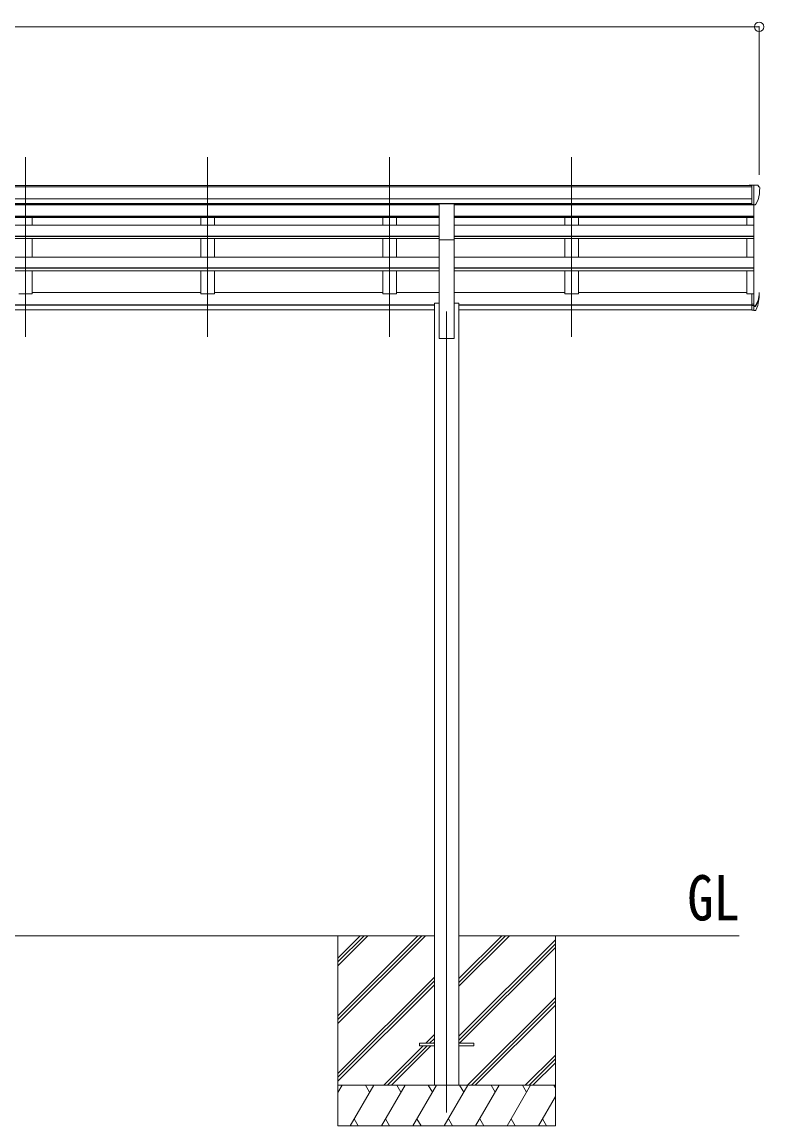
# Model space of a CAD drawing. Units: millimetres at full size; details may follow other scales. Extents: x -9783 to 33612, y -6828 to 13249.
# Drawn here: x 3255 to 5985, y -4252 to -186 of the extents above; entities that cross this region are included whole.
import ezdxf
from ezdxf.enums import TextEntityAlignment as Align

# ---------------------------------------------------------------- set-up
doc = ezdxf.new("R2010")
doc.units = ezdxf.units.MM
doc.header["$LTSCALE"] = 35
doc.header["$PDMODE"] = 32
doc.header["$PDSIZE"] = 35
for name, color, linetype, lineweight in [('0-0_0', 7, 'Continuous', 9), ('0-1_本体', 4, 'Continuous', 9), ('0-2_部品', 7, 'Continuous', 9), ('0-8_PARTS2', 2, 'Continuous', 9), ('0-A_寸法', 6, 'Continuous', 9)]:
    doc.layers.add(name, color=color, linetype=linetype, lineweight=lineweight)
doc.styles.add('ＭＳ ゴシック', font='')
doc.styles.get('ＭＳ ゴシック').set_extended_font_data('MS Gothic')

msp = doc.modelspace()

# ---------------------------------------------------------------- linework, layer by layer
at = {"layer": '0-0_0'}
for p, q in [((1762.66, -3551.53), (4772.26, -3551.53)), ((4417.46, -3551.53), (4417.46, -4251.53)), ((4417.46, -3845.7), (4711.64, -3551.53)), ((4417.46, -3859.85), (4725.78, -3551.53)), ((4417.46, -3873.99), (4739.93, -3551.53)), ((4417.46, -3661.86), (4527.79, -3551.53)), ((4417.46, -3647.72), (4513.65, -3551.53)), ((4417.46, -3633.57), (4499.51, -3551.53)), ((4862.66, -3551.53), (5893.46, -3551.53)), ((4862.66, -3737.16), (5048.29, -3551.53)), ((4862.66, -3723.01), (5034.15, -3551.53)), ((4862.66, -3708.87), (5020.01, -3551.53)), ((4862.66, -3921), (5217.46, -3566.21)), ((5217.46, -3551.53), (5217.46, -4251.53)), ((4862.66, -3935.14), (5217.46, -3580.35)), ((4864.92, -3947.03), (5217.46, -3594.49)), ((4417.46, -4057.83), (4772.26, -3703.04)), ((4417.46, -4071.98), (4772.26, -3717.18)), ((4417.46, -4086.12), (4772.26, -3731.32)), ((4894.27, -4101.53), (5217.46, -3778.34)), ((4908.41, -4101.53), (5217.46, -3792.48)), ((4922.56, -4101.53), (5217.46, -3806.62)), ((4740.4, -3947.03), (4772.26, -3915.17)), ((4754.55, -3947.03), (4772.26, -3929.31)), ((4768.69, -3947.03), (4772.26, -3943.45)), ((4585.9, -4101.53), (4731.4, -3956.03)), ((4600.05, -4101.53), (4745.55, -3956.03)), ((4614.19, -4101.53), (4759.69, -3956.03)), ((5106.4, -4101.53), (5217.46, -3990.47)), ((5120.55, -4101.53), (5217.46, -4004.61)), ((5134.69, -4101.53), (5217.46, -4018.75)), ((5217.46, -4101.53), (4417.46, -4101.53)), ((4417.46, -4129.03), (4433.34, -4101.53)), ((4462.21, -4251.53), (4548.81, -4101.53)), ((4533.81, -4127.51), (4518.81, -4101.53)), ((4577.68, -4251.53), (4664.28, -4101.53)), ((4649.28, -4127.51), (4634.28, -4101.53)), ((4693.15, -4251.53), (4779.75, -4101.53)), ((4764.75, -4127.51), (4749.75, -4101.53)), ((4808.62, -4251.53), (4895.22, -4101.53)), ((4880.22, -4127.51), (4865.22, -4101.53)), ((4924.09, -4251.53), (5010.69, -4101.53)), ((4995.69, -4127.51), (4980.69, -4101.53)), ((5039.56, -4251.53), (5126.16, -4101.53)), ((5096.16, -4101.53), (5111.16, -4127.51)), ((5211.63, -4101.53), (5217.46, -4111.63)), ((5155.03, -4251.53), (5217.46, -4143.39)), ((4477.21, -4225.55), (4492.21, -4251.53)), ((4592.68, -4225.55), (4607.68, -4251.53)), ((4708.15, -4225.55), (4723.15, -4251.53)), ((4823.62, -4225.55), (4838.62, -4251.53)), ((4939.09, -4225.55), (4954.09, -4251.53)), ((5054.56, -4225.55), (5069.56, -4251.53)), ((5170.03, -4225.55), (5185.03, -4251.53)), ((4417.46, -4251.53), (5217.46, -4251.53))]:
    msp.add_line(p, q, dxfattribs=at)
at = {"layer": '0-1_本体'}
for p, q in [((593.96, -787.41), (5940.96, -787.41)), ((593.96, -792.75), (5940.96, -792.75)), ((593.96, -836.28), (5940.96, -836.29)), ((593.96, -853.95), (5940.96, -853.95)), ((4789.96, -858.8), (1744.96, -858.8)), ((3292.46, -856.33), (3292.46, -858.8)), ((3912.46, -856.33), (3912.46, -858.8)), ((3962.46, -856.33), (3962.46, -858.8)), ((4582.46, -856.33), (4582.46, -858.8)), ((4632.46, -856.33), (4632.46, -858.8)), ((4844.96, -856.45), (5940.96, -856.45)), ((4844.96, -858.8), (5947.46, -858.8)), ((5252.46, -856.33), (5252.46, -858.8)), ((5302.46, -856.33), (5302.46, -858.8)), ((5947.46, -858.79), (5947.46, -1186.23)), ((4789.96, -900.99), (1744.96, -900.99)), ((4789.96, -902.38), (1744.96, -902.38)), ((4789.96, -906.07), (1744.96, -906.07)), ((4789.96, -933.32), (1744.96, -933.32)), ((3292.46, -906.07), (3292.46, -933.32)), ((3912.46, -906.07), (3912.46, -933.32)), ((3962.46, -906.07), (3962.46, -933.32)), ((4582.46, -906.07), (4582.46, -933.32)), ((4632.46, -906.07), (4632.46, -933.32)), ((4844.96, -900.99), (5947.46, -900.99)), ((4844.96, -902.38), (5947.46, -902.38)), ((4844.96, -906.07), (5947.46, -906.07)), ((4844.96, -933.32), (5947.46, -933.32)), ((5252.46, -906.07), (5252.46, -933.32)), ((5302.46, -906.07), (5302.46, -933.32)), ((5922.46, -933.32), (5922.46, -906.07)), ((4789.96, -974.05), (1744.96, -974.05)), ((4789.96, -975.53), (1744.96, -975.53)), ((4844.96, -974.05), (5947.46, -974.05)), ((4844.96, -975.53), (5947.46, -975.53)), ((4789.96, -982.34), (1744.96, -982.34)), ((3292.46, -982.34), (3292.46, -1051.83)), ((3912.46, -982.34), (3912.46, -1051.83)), ((3962.46, -982.34), (3962.46, -1051.83)), ((4582.46, -982.34), (4582.46, -1051.83)), ((4632.46, -982.34), (4632.46, -1051.83)), ((4789.96, -1351.53), (4789.96, -987.58)), ((4844.96, -982.34), (5947.46, -982.34)), ((4844.96, -1351.53), (4844.96, -987.58)), ((5252.46, -982.34), (5252.46, -1051.83)), ((5302.46, -982.34), (5302.46, -1051.83)), ((5922.46, -1051.83), (5922.46, -982.34)), ((4789.96, -1051.83), (1744.96, -1051.83)), ((4844.96, -1051.83), (5947.46, -1051.83)), ((4789.96, -1091.14), (1744.96, -1091.14)), ((4789.96, -1092.63), (1744.96, -1092.63)), ((4844.96, -1091.14), (5947.46, -1091.14)), ((4844.96, -1092.63), (5947.46, -1092.63)), ((4789.96, -1102.1), (1744.96, -1102.1)), ((3912.46, -1102.1), (3912.46, -1187.06)), ((4582.46, -1102.1), (4582.46, -1187.06)), ((4844.96, -1102.1), (5947.46, -1102.1)), ((5252.46, -1102.1), (5252.46, -1187.06)), ((5922.46, -1187.06), (5922.46, -1102.1)), ((3292.46, -1182.26), (3912.46, -1182.26)), ((3962.46, -1182.26), (4582.46, -1182.26)), ((4632.46, -1182.26), (4789.96, -1182.26)), ((4844.96, -1182.26), (5252.46, -1182.26)), ((5302.46, -1182.26), (5922.46, -1182.26)), ((5940.96, -1187.06), (5922.46, -1187.06)), ((1762.66, -1226.56), (4772.26, -1226.56)), ((1762.66, -1227.94), (4772.26, -1227.94)), ((1762.66, -1245.12), (4772.26, -1245.12)), ((4772.26, -1221.53), (4772.26, -4101.53)), ((4772.26, -1221.53), (4789.96, -1221.53)), ((4844.96, -1221.53), (4862.66, -1221.53)), ((4862.66, -1221.53), (4862.66, -4101.53)), ((4862.66, -1226.56), (5940.96, -1226.56)), ((4862.66, -1227.94), (5940.96, -1227.94)), ((4862.66, -1245.12), (5940.96, -1245.12)), ((4789.96, -1351.53), (4844.96, -1351.53))]:
    msp.add_line(p, q, dxfattribs=at)
for points in [[(1744.96, -856.33), (4607.46, -856.45), (4789.96, -856.45)], [(3292.46, -1102.1), (3292.46, -1187.06), (3242.46, -1187.06)], [(3962.46, -1102.1), (3962.46, -1187.06), (3912.46, -1187.06)], [(4632.46, -1102.1), (4632.46, -1187.06), (4582.46, -1187.06)], [(5302.46, -1102.1), (5302.46, -1187.06), (5252.46, -1187.06)]]:
    msp.add_lwpolyline(points, dxfattribs=at)
at = {"layer": '0-2_部品'}
for p, q in [((5940.96, -785.8), (5930.96, -785.89)), ((5930.96, -787.41), (5930.96, -785.89)), ((5940.96, -857.79), (5940.96, -785.8)), ((5959.46, -785.8), (5940.96, -785.8)), ((5947.46, -858.79), (5947.46, -785.8)), ((5959.46, -785.8), (5961.79, -785.94)), ((5962.55, -786.37), (5966.62, -792.18)), ((5969.46, -795.17), (5969.46, -795.8)), ((5955.09, -856.97), (5964.36, -840.91)), ((4789.96, -855.67), (4844.96, -855.67)), ((4789.96, -987.74), (4789.96, -855.67)), ((4844.96, -987.74), (4844.96, -855.67)), ((5940.96, -857.79), (5947.46, -857.79)), ((5947.46, -858.79), (5952.67, -858.47)), ((4789.96, -987.74), (4844.96, -987.74)), ((5940.96, -1186.23), (5940.96, -1247.29)), ((5940.96, -1186.23), (5947.46, -1186.23)), ((5947.46, -1186.23), (5947.46, -1248.11)), ((5953.89, -1230.19), (5963.65, -1211.78)), ((5965.07, -1212.27), (5954.91, -1231.44)), ((5940.96, -1224.54), (5947.46, -1224.54)), ((5940.96, -1229.94), (5947.46, -1229.94)), ((5940.96, -1247.29), (5947.46, -1247.29)), ((5947.46, -1230.94), (5952.6, -1230.94)), ((5947.46, -1232.94), (5952.31, -1232.94)), ((5947.46, -1248.11), (5952.31, -1248.11)), ((5962.48, -1229.13), (5954.91, -1246.61))]:
    msp.add_line(p, q, dxfattribs=at)
at = {"layer": '0-2_部品', "color": 4}
for p, q in [((4717.46, -3947.03), (4717.46, -3956.03)), ((4772.26, -3947.03), (4717.46, -3947.03)), ((4772.26, -3956.03), (4717.46, -3956.03)), ((4917.06, -3947.03), (4862.26, -3947.03))]:
    msp.add_line(p, q, dxfattribs=at)
msp.add_lwpolyline([(4917.06, -3947.03), (4917.06, -3956.03), (4862.26, -3956.03)], dxfattribs=at)
at = {"layer": '0-2_部品'}
for centre, radius, start, end in [((5961.73, -786.94), 1, 35, 86.5), ((5767.46, -795.8), 202, 347.09739, 0), ((5966.46, -795.17), 3, 0, 87), ((5952.49, -855.47), 3, 273.5, 330), ((5834.24, -1193.05), 133.22, 344.28698, 356.72013), ((5879.51, -1185.82), 88.05, 342.78929, 2.77608), ((5878.8, -1190.1), 89.07, 345.58812, 5.50424), ((5952.31, -1229.94), 3, 270, 330), ((5952.31, -1245.11), 3, 270, 330), ((5952.6, -1229.44), 1.5, 270, 330)]:
    msp.add_arc(centre, radius, start, end, dxfattribs=at)
at = {"layer": '0-8_PARTS2'}
for p, q in [((3267.46, -1345.32), (3267.46, -682.8)), ((3937.46, -1345.32), (3937.46, -682.8)), ((4607.46, -1345.32), (4607.46, -682.8)), ((5277.46, -1345.32), (5277.46, -682.8)), ((4817.46, -1251.53), (4817.46, -4201.53))]:
    msp.add_line(p, q, dxfattribs=at)
at = {"layer": '0-A_寸法'}
for p, q in [((567.46, -203.17), (5967.46, -203.17)), ((5967.46, -203.17), (5967.46, -748.79))]:
    msp.add_line(p, q, dxfattribs=at)
msp.add_point((5967.46, -203.17), dxfattribs=at)

# ---------------------------------------------------------------- texts
at = {"layer": '0-0_0', "style": 'ＭＳ ゴシック', "width": 0.85}
msp.add_text('GL', height=166.8, dxfattribs=at).set_placement((5703, -3544.59), align=Align.BOTTOM_LEFT)

doc.saveas('drawing.dxf')
